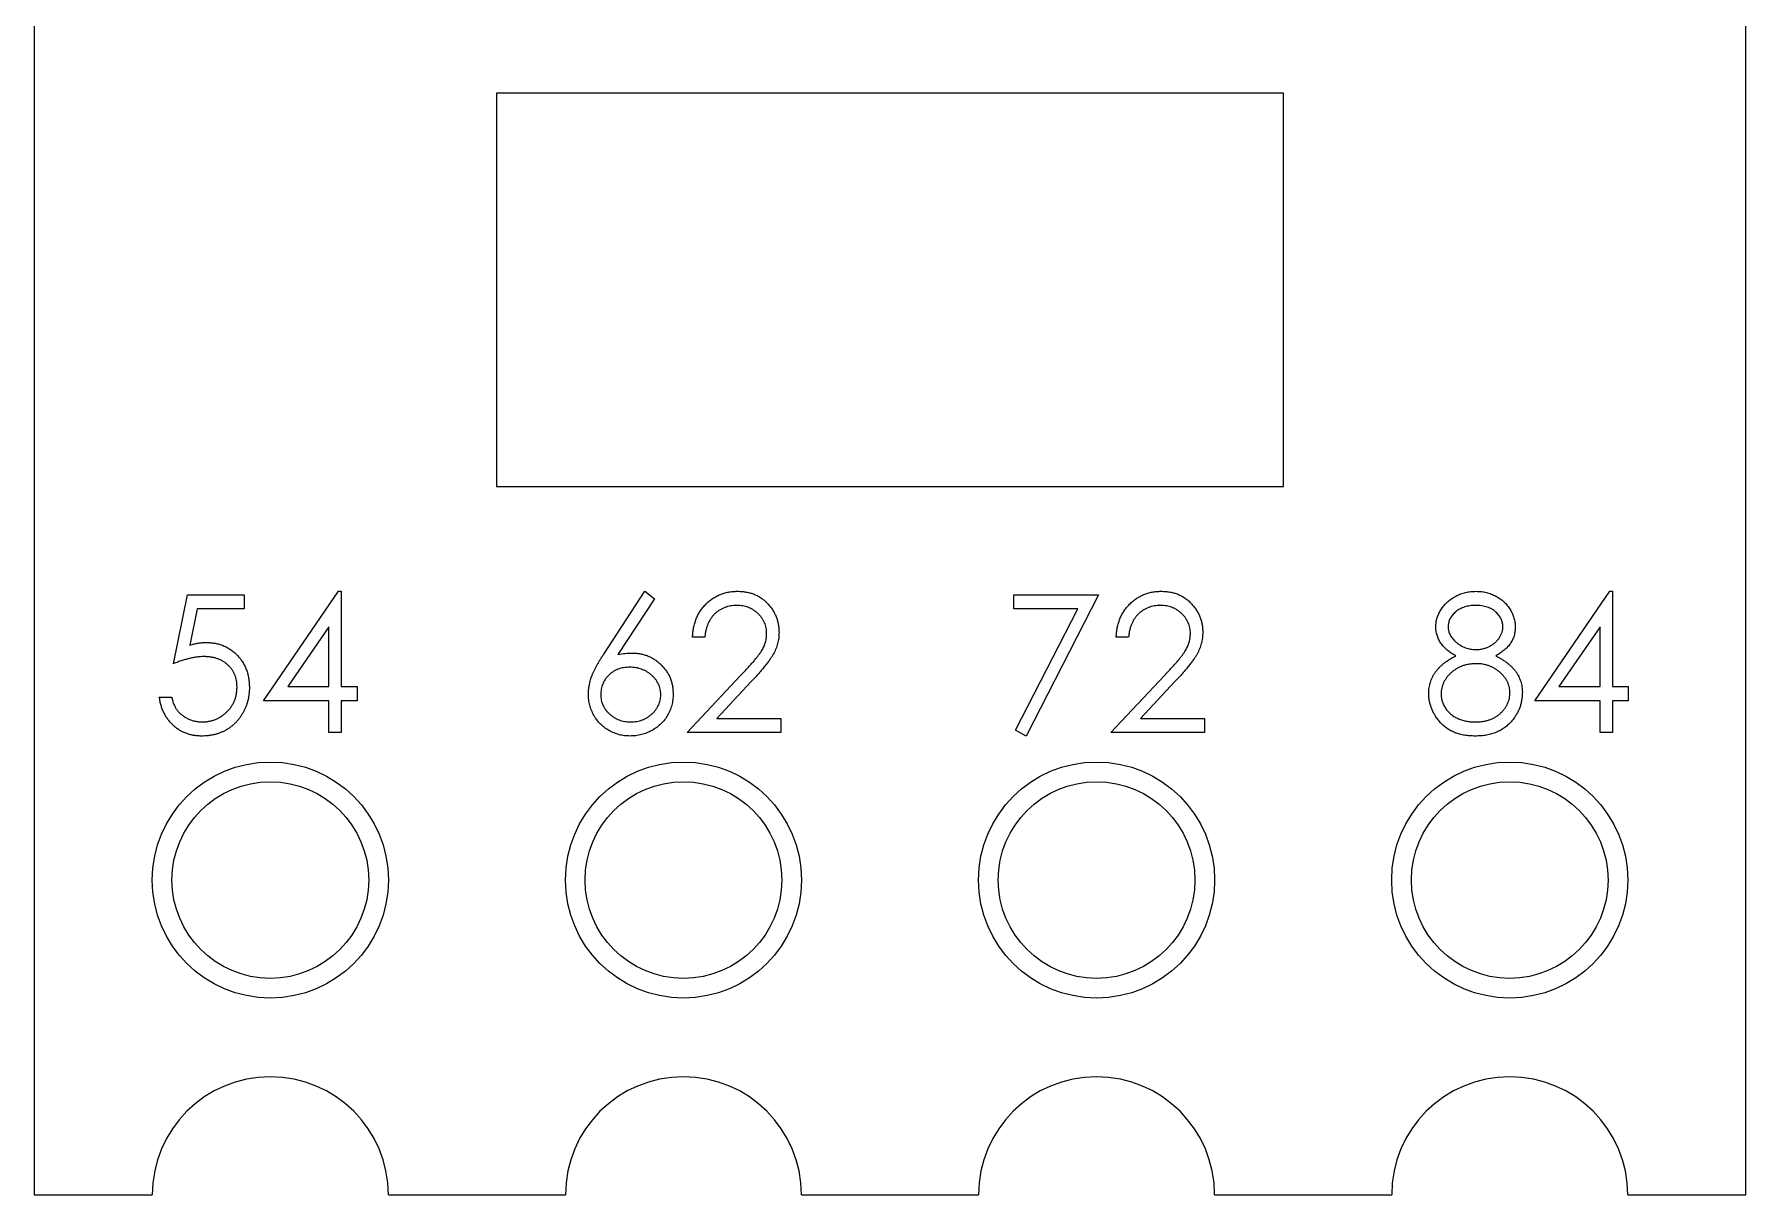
# Model space of a CAD drawing. Extents: x 331437 to 332137, y 334374 to 335474.
# Drawn here: x 331873.88 to 331917.38, y 334653.07 to 334682.57 of the extents above; entities that cross this region are included whole.
import ezdxf

# ---------------------------------------------------------------- set-up
doc = ezdxf.new("R2010")
doc.units = 0
doc.header["$MEASUREMENT"] = 0
doc.layers.add('PV-1C0C', color=7, linetype='Continuous')

# ---------------------------------------------------------------- blocks, each defined once
blk = doc.blocks.new('Manufacturer上海良信PartName接触器SeriesNDC1ShellFrameLimitingCurrentRemarkPartTypeMinCurrent96MaxCurrent115PolesMinPower0MaxPower0LibType3DelFlgfalseUpdateDate2023-01-0100000')
at = {"layer": 'PV-1C0C'}
for p, q in [((38, 55.5), (38, 9.5)), ((81.5, 9.5), (81.5, 55.5)), ((69.75, 37.5), (49.75, 37.5)), ((49.75, 37.5), (49.75, 27.5)), ((69.75, 27.5), (69.75, 37.5)), ((49.75, 27.5), (69.75, 27.5)), ((43.827, 22.058), (45.737, 24.84)), ((45.737, 24.84), (45.801, 24.84)), ((45.801, 24.84), (45.801, 22.417)), ((52.475, 23.243), (53.519, 24.84)), ((53.519, 24.84), (53.761, 24.65)), ((76.135, 22.058), (78.045, 24.84)), ((78.045, 24.84), (78.109, 24.84)), ((78.109, 24.84), (78.109, 22.417)), ((41.538, 23), (41.897, 24.75)), ((41.897, 24.75), (43.333, 24.75)), ((42.143, 24.391), (41.954, 23.47)), ((43.333, 24.391), (42.143, 24.391)), ((43.333, 24.75), (43.333, 24.391)), ((53.761, 24.65), (52.836, 23.236)), ((62.897, 24.391), (62.897, 24.75)), ((62.897, 24.75), (65.051, 24.75)), ((64.52, 24.391), (62.897, 24.391)), ((62.94, 21.31), (64.52, 24.391)), ((65.051, 24.75), (63.212, 21.16)), ((45.487, 23.937), (44.444, 22.417)), ((45.487, 22.417), (45.487, 23.937)), ((77.795, 23.937), (76.752, 22.417)), ((77.795, 22.417), (77.795, 23.937)), ((55.045, 23.673), (54.731, 23.673)), ((65.814, 23.673), (65.5, 23.673)), ((54.596, 21.25), (55.954, 22.699)), ((65.365, 21.25), (66.723, 22.699)), ((44.444, 22.417), (45.487, 22.417)), ((45.801, 22.417), (46.205, 22.417)), ((46.205, 22.417), (46.205, 22.058)), ((56.221, 22.544), (55.346, 21.609)), ((66.991, 22.544), (66.115, 21.609)), ((76.752, 22.417), (77.795, 22.417)), ((78.109, 22.417), (78.513, 22.417)), ((78.513, 22.417), (78.513, 22.058)), ((41.179, 22.147), (41.494, 22.147)), ((45.487, 22.058), (43.827, 22.058)), ((45.487, 21.25), (45.487, 22.058)), ((46.205, 22.058), (45.801, 22.058)), ((45.801, 22.058), (45.801, 21.25)), ((77.795, 22.058), (76.135, 22.058)), ((77.795, 21.25), (77.795, 22.058)), ((78.513, 22.058), (78.109, 22.058)), ((78.109, 22.058), (78.109, 21.25)), ((55.346, 21.609), (56.974, 21.609)), ((56.974, 21.609), (56.974, 21.25)), ((66.115, 21.609), (67.744, 21.609)), ((67.744, 21.609), (67.744, 21.25)), ((45.801, 21.25), (45.487, 21.25)), ((56.974, 21.25), (54.596, 21.25)), ((63.212, 21.16), (62.94, 21.31)), ((67.744, 21.25), (65.365, 21.25)), ((78.109, 21.25), (77.795, 21.25)), ((38, 9.5), (41, 9.5)), ((47, 9.5), (51.5, 9.5)), ((57.5, 9.5), (62, 9.5)), ((68, 9.5), (72.5, 9.5)), ((78.5, 9.5), (81.5, 9.5))]:
    blk.add_line(p, q, dxfattribs=at)
for centre, radius in [((44, 17.5), 3), ((54.5, 17.5), 3), ((65, 17.5), 3), ((75.5, 17.5), 3), ((44, 17.5), 2.5), ((54.5, 17.5), 2.5), ((65, 17.5), 2.5), ((75.5, 17.5), 2.5)]:
    blk.add_circle(centre, radius, dxfattribs=at)
for centre in [(44, 9.5), (54.5, 9.5), (65, 9.5), (75.5, 9.5)]:
    blk.add_arc(centre, 3, 0, 180, dxfattribs=at)
for points, knots in [([(54.731, 23.673), (54.733, 23.715), (54.737, 23.797), (54.756, 23.916), (54.783, 24.03), (54.821, 24.138), (54.868, 24.24), (54.925, 24.337), (54.992, 24.428), (55.068, 24.513), (55.151, 24.59), (55.24, 24.656), (55.334, 24.713), (55.432, 24.76), (55.536, 24.795), (55.643, 24.821), (55.756, 24.837), (55.833, 24.839), (55.872, 24.84)], [0, 0, 0, 0, 0.068791, 0.135103, 0.198979, 0.261904, 0.323495, 0.385195, 0.446969, 0.509765, 0.572251, 0.633405, 0.693251, 0.752583, 0.812579, 0.873275, 0.93555, 1, 1, 1, 1]), ([(55.872, 24.84), (55.911, 24.839), (55.986, 24.837), (56.096, 24.822), (56.201, 24.798), (56.3, 24.765), (56.393, 24.72), (56.481, 24.666), (56.563, 24.604), (56.638, 24.531), (56.707, 24.453), (56.766, 24.369), (56.816, 24.283), (56.858, 24.193), (56.889, 24.099), (56.913, 24.003), (56.926, 23.902), (56.928, 23.834), (56.929, 23.799)], [0, 0, 0, 0, 0.069475, 0.136517, 0.200789, 0.26383, 0.325735, 0.387291, 0.449509, 0.512968, 0.576275, 0.63758, 0.697903, 0.757172, 0.816599, 0.876653, 0.93729, 1, 1, 1, 1]), ([(65.5, 23.673), (65.502, 23.715), (65.506, 23.797), (65.525, 23.916), (65.552, 24.03), (65.59, 24.138), (65.637, 24.24), (65.694, 24.337), (65.761, 24.428), (65.837, 24.513), (65.92, 24.59), (66.009, 24.656), (66.103, 24.713), (66.201, 24.76), (66.305, 24.795), (66.413, 24.821), (66.526, 24.837), (66.602, 24.839), (66.641, 24.84)], [0, 0, 0, 0, 0.0687908, 0.1351033, 0.1989787, 0.2619043, 0.323495, 0.3851954, 0.4469692, 0.5097648, 0.5722506, 0.6334052, 0.6932512, 0.7525832, 0.8125793, 0.8732751, 0.9355499, 1, 1, 1, 1]), ([(66.641, 24.84), (66.68, 24.839), (66.755, 24.837), (66.865, 24.822), (66.97, 24.798), (67.069, 24.765), (67.162, 24.72), (67.25, 24.666), (67.333, 24.604), (67.407, 24.531), (67.476, 24.453), (67.535, 24.369), (67.585, 24.283), (67.628, 24.193), (67.659, 24.099), (67.682, 24.003), (67.696, 23.902), (67.698, 23.834), (67.699, 23.799)], [0, 0, 0, 0, 0.069475, 0.136517, 0.200789, 0.26383, 0.325735, 0.387291, 0.449509, 0.512968, 0.576275, 0.63758, 0.697903, 0.757172, 0.816599, 0.876653, 0.93729, 1, 1, 1, 1]), ([(73.622, 23.942), (73.623, 23.979), (73.627, 24.054), (73.653, 24.165), (73.697, 24.275), (73.756, 24.382), (73.829, 24.483), (73.917, 24.574), (74.018, 24.653), (74.13, 24.72), (74.251, 24.774), (74.379, 24.811), (74.512, 24.836), (74.602, 24.838), (74.648, 24.84)], [0, 0, 0, 0, 0.074058, 0.14887, 0.226668, 0.307735, 0.391157, 0.473929, 0.557928, 0.644989, 0.733364, 0.821092, 0.909287, 1, 1, 1, 1]), ([(74.648, 24.84), (74.692, 24.838), (74.78, 24.835), (74.909, 24.812), (75.032, 24.772), (75.15, 24.718), (75.259, 24.652), (75.356, 24.571), (75.441, 24.481), (75.511, 24.38), (75.57, 24.273), (75.61, 24.162), (75.636, 24.048), (75.639, 23.97), (75.641, 23.932)], [0, 0, 0, 0, 0.0894097, 0.1763058, 0.2626259, 0.3494457, 0.4354983, 0.5189281, 0.6013547, 0.6842564, 0.7658067, 0.8448769, 0.9222798, 1, 1, 1, 1]), ([(55.856, 24.481), (55.829, 24.48), (55.775, 24.479), (55.696, 24.469), (55.621, 24.452), (55.549, 24.429), (55.48, 24.399), (55.416, 24.363), (55.354, 24.319), (55.297, 24.269), (55.244, 24.214), (55.198, 24.152), (55.157, 24.085), (55.122, 24.014), (55.093, 23.936), (55.071, 23.853), (55.054, 23.765), (55.048, 23.704), (55.045, 23.673)], [0, 0, 0, 0, 0.064439, 0.126547, 0.186887, 0.245878, 0.304041, 0.362191, 0.420976, 0.48066, 0.5406, 0.600689, 0.661936, 0.724443, 0.789038, 0.856314, 0.926352, 1, 1, 1, 1]), ([(56.615, 23.771), (56.615, 23.795), (56.613, 23.842), (56.602, 23.911), (56.586, 23.978), (56.562, 24.042), (56.53, 24.104), (56.492, 24.162), (56.447, 24.219), (56.396, 24.272), (56.34, 24.321), (56.28, 24.364), (56.217, 24.4), (56.151, 24.429), (56.081, 24.453), (56.009, 24.469), (55.934, 24.479), (55.882, 24.48), (55.856, 24.481)], [0, 0, 0, 0, 0.061965, 0.122122, 0.180988, 0.239933, 0.299906, 0.359989, 0.421776, 0.486576, 0.551535, 0.615018, 0.677259, 0.73973, 0.80305, 0.866495, 0.931973, 1, 1, 1, 1]), ([(66.625, 24.481), (66.598, 24.48), (66.544, 24.479), (66.465, 24.469), (66.39, 24.452), (66.318, 24.429), (66.25, 24.399), (66.185, 24.363), (66.124, 24.319), (66.066, 24.269), (66.013, 24.214), (65.967, 24.152), (65.926, 24.085), (65.891, 24.014), (65.862, 23.936), (65.84, 23.853), (65.823, 23.765), (65.817, 23.704), (65.814, 23.673)], [0, 0, 0, 0, 0.064439, 0.126547, 0.186887, 0.245878, 0.304041, 0.362191, 0.420976, 0.48066, 0.5406, 0.600689, 0.661936, 0.724443, 0.789038, 0.856314, 0.926352, 1, 1, 1, 1]), ([(67.385, 23.771), (67.384, 23.795), (67.383, 23.842), (67.372, 23.911), (67.355, 23.978), (67.331, 24.042), (67.299, 24.104), (67.261, 24.162), (67.217, 24.219), (67.165, 24.272), (67.109, 24.321), (67.049, 24.364), (66.986, 24.4), (66.92, 24.429), (66.851, 24.453), (66.778, 24.469), (66.703, 24.479), (66.652, 24.48), (66.625, 24.481)], [0, 0, 0, 0, 0.061965, 0.122122, 0.180988, 0.239933, 0.299906, 0.359989, 0.421776, 0.486576, 0.551535, 0.615018, 0.677259, 0.73973, 0.80305, 0.866495, 0.931973, 1, 1, 1, 1]), ([(74.63, 24.481), (74.605, 24.48), (74.557, 24.479), (74.487, 24.472), (74.42, 24.459), (74.356, 24.442), (74.295, 24.419), (74.237, 24.391), (74.183, 24.358), (74.133, 24.321), (74.087, 24.28), (74.046, 24.237), (74.013, 24.191), (73.984, 24.145), (73.963, 24.095), (73.948, 24.044), (73.937, 23.991), (73.936, 23.955), (73.936, 23.937)], [0, 0, 0, 0, 0.075243, 0.147209, 0.216447, 0.284025, 0.350655, 0.415031, 0.47963, 0.544652, 0.608044, 0.667828, 0.725114, 0.780992, 0.835527, 0.889438, 0.944072, 1, 1, 1, 1]), ([(75.327, 23.944), (75.326, 23.96), (75.325, 23.993), (75.317, 24.042), (75.302, 24.09), (75.283, 24.137), (75.257, 24.182), (75.227, 24.227), (75.19, 24.27), (75.149, 24.313), (75.102, 24.352), (75.049, 24.387), (74.992, 24.416), (74.929, 24.44), (74.861, 24.458), (74.789, 24.472), (74.711, 24.479), (74.658, 24.48), (74.63, 24.481)], [0, 0, 0, 0, 0.050902, 0.101034, 0.151084, 0.203062, 0.256248, 0.310847, 0.368769, 0.430015, 0.49252, 0.556049, 0.621996, 0.690192, 0.761385, 0.836356, 0.915487, 1, 1, 1, 1]), ([(74.133, 23.2), (74.092, 23.222), (74.014, 23.265), (73.91, 23.344), (73.82, 23.429), (73.748, 23.522), (73.691, 23.622), (73.652, 23.725), (73.626, 23.832), (73.623, 23.905), (73.622, 23.942)], [0, 0, 0, 0, 0.14586, 0.282426, 0.41085, 0.535029, 0.654701, 0.770133, 0.884556, 1, 1, 1, 1]), ([(73.936, 23.937), (73.937, 23.918), (73.938, 23.882), (73.948, 23.829), (73.964, 23.777), (73.989, 23.726), (74.018, 23.676), (74.055, 23.628), (74.098, 23.582), (74.147, 23.537), (74.201, 23.495), (74.257, 23.459), (74.316, 23.428), (74.377, 23.403), (74.441, 23.383), (74.506, 23.369), (74.574, 23.361), (74.619, 23.359), (74.643, 23.359)], [0, 0, 0, 0, 0.054564, 0.107826, 0.161924, 0.21751, 0.274498, 0.334815, 0.397555, 0.464755, 0.532901, 0.600097, 0.665354, 0.731084, 0.796883, 0.863292, 0.930831, 1, 1, 1, 1]), ([(74.643, 23.359), (74.672, 23.36), (74.732, 23.362), (74.819, 23.378), (74.904, 23.403), (74.985, 23.438), (75.061, 23.482), (75.129, 23.534), (75.188, 23.593), (75.238, 23.659), (75.276, 23.73), (75.306, 23.8), (75.324, 23.872), (75.326, 23.92), (75.327, 23.944)], [0, 0, 0, 0, 0.08969, 0.178494, 0.266838, 0.356558, 0.445334, 0.530806, 0.614076, 0.697707, 0.779142, 0.855354, 0.928557, 1, 1, 1, 1]), ([(75.641, 23.932), (75.64, 23.894), (75.637, 23.819), (75.613, 23.711), (75.573, 23.609), (75.519, 23.513), (75.448, 23.424), (75.361, 23.342), (75.26, 23.265), (75.183, 23.222), (75.144, 23.2)], [0, 0, 0, 0, 0.121904, 0.239413, 0.35541, 0.472091, 0.592859, 0.718703, 0.854892, 1, 1, 1, 1]), ([(41.954, 23.47), (41.991, 23.481), (42.063, 23.501), (42.169, 23.523), (42.27, 23.536), (42.335, 23.538), (42.366, 23.538)], [0, 0, 0, 0, 0.275068, 0.532901, 0.773973, 1, 1, 1, 1]), ([(42.366, 23.538), (42.406, 23.538), (42.482, 23.536), (42.595, 23.52), (42.702, 23.495), (42.804, 23.46), (42.901, 23.415), (42.992, 23.359), (43.078, 23.293), (43.158, 23.218), (43.231, 23.135), (43.294, 23.046), (43.348, 22.951), (43.392, 22.85), (43.427, 22.744), (43.45, 22.632), (43.465, 22.515), (43.467, 22.434), (43.468, 22.394)], [0, 0, 0, 0, 0.0658076, 0.1293943, 0.1908941, 0.2512811, 0.310815, 0.370371, 0.4307683, 0.4928813, 0.5551039, 0.6160671, 0.677256, 0.7382598, 0.8007621, 0.8647776, 0.9310453, 1, 1, 1, 1]), ([(55.954, 22.699), (55.987, 22.733), (56.05, 22.799), (56.14, 22.896), (56.22, 22.986), (56.292, 23.068), (56.354, 23.145), (56.409, 23.213), (56.453, 23.276), (56.501, 23.349), (56.547, 23.437), (56.587, 23.546), (56.611, 23.658), (56.614, 23.733), (56.615, 23.771)], [0, 0, 0, 0, 0.110803, 0.212829, 0.306101, 0.390647, 0.466924, 0.534481, 0.593587, 0.644557, 0.7362, 0.825024, 0.911986, 1, 1, 1, 1]), ([(56.929, 23.799), (56.928, 23.751), (56.924, 23.654), (56.896, 23.512), (56.851, 23.374), (56.797, 23.264), (56.742, 23.174), (56.693, 23.101), (56.636, 23.022), (56.569, 22.937), (56.495, 22.847), (56.412, 22.75), (56.32, 22.649), (56.255, 22.579), (56.221, 22.544)], [0, 0, 0, 0, 0.098702, 0.195672, 0.292422, 0.391343, 0.444462, 0.504229, 0.570352, 0.642546, 0.722288, 0.807921, 0.90047, 1, 1, 1, 1]), ([(66.723, 22.699), (66.756, 22.733), (66.819, 22.799), (66.909, 22.896), (66.99, 22.986), (67.062, 23.068), (67.124, 23.145), (67.178, 23.213), (67.222, 23.276), (67.27, 23.349), (67.316, 23.437), (67.356, 23.546), (67.38, 23.658), (67.383, 23.733), (67.385, 23.771)], [0, 0, 0, 0, 0.110803, 0.212829, 0.306101, 0.390647, 0.466924, 0.534481, 0.593587, 0.644557, 0.7362, 0.825024, 0.911986, 1, 1, 1, 1]), ([(67.699, 23.799), (67.697, 23.751), (67.694, 23.654), (67.665, 23.512), (67.62, 23.374), (67.566, 23.264), (67.512, 23.174), (67.463, 23.101), (67.405, 23.022), (67.338, 22.937), (67.264, 22.847), (67.181, 22.75), (67.089, 22.649), (67.024, 22.579), (66.991, 22.544)], [0, 0, 0, 0, 0.098702, 0.195672, 0.292422, 0.391343, 0.444462, 0.504229, 0.570352, 0.642546, 0.722288, 0.807921, 0.90047, 1, 1, 1, 1]), ([(42.31, 23.179), (42.283, 23.179), (42.227, 23.178), (42.141, 23.169), (42.05, 23.155), (41.956, 23.135), (41.857, 23.109), (41.755, 23.079), (41.648, 23.042), (41.576, 23.014), (41.538, 23)], [0, 0, 0, 0, 0.102203, 0.2110233, 0.3250997, 0.4465021, 0.5737877, 0.7089007, 0.8503579, 1, 1, 1, 1]), ([(43.154, 22.407), (43.153, 22.435), (43.152, 22.49), (43.141, 22.57), (43.123, 22.646), (43.098, 22.718), (43.065, 22.787), (43.026, 22.851), (42.979, 22.911), (42.924, 22.966), (42.865, 23.017), (42.8, 23.06), (42.729, 23.097), (42.655, 23.128), (42.575, 23.151), (42.491, 23.168), (42.402, 23.177), (42.341, 23.179), (42.31, 23.179)], [0, 0, 0, 0, 0.065351, 0.127916, 0.18836, 0.247216, 0.30563, 0.36377, 0.422661, 0.482687, 0.5433, 0.604118, 0.664965, 0.727413, 0.791468, 0.858055, 0.927037, 1, 1, 1, 1]), ([(52.083, 22.226), (52.085, 22.262), (52.087, 22.336), (52.104, 22.447), (52.131, 22.561), (52.161, 22.658), (52.193, 22.737), (52.22, 22.801), (52.253, 22.867), (52.288, 22.937), (52.329, 23.009), (52.373, 23.085), (52.423, 23.163), (52.457, 23.216), (52.475, 23.243)], [0, 0, 0, 0, 0.097818, 0.199726, 0.305276, 0.415811, 0.474472, 0.537274, 0.603657, 0.674299, 0.749834, 0.828598, 0.912378, 1, 1, 1, 1]), ([(52.836, 23.236), (52.898, 23.245), (53.018, 23.265), (53.14, 23.268), (53.199, 23.269)], [0, 0, 0, 0, 0.512659, 1, 1, 1, 1]), ([(53.199, 23.269), (53.234, 23.268), (53.304, 23.266), (53.407, 23.252), (53.506, 23.229), (53.6, 23.196), (53.691, 23.153), (53.777, 23.102), (53.859, 23.04), (53.936, 22.971), (54.006, 22.894), (54.069, 22.813), (54.121, 22.727), (54.163, 22.636), (54.196, 22.541), (54.22, 22.442), (54.234, 22.339), (54.236, 22.268), (54.237, 22.232)], [0, 0, 0, 0, 0.0652308, 0.1284049, 0.1900671, 0.2509434, 0.3115458, 0.3728628, 0.4350237, 0.4990717, 0.5630911, 0.6255101, 0.68668, 0.7472825, 0.8085635, 0.8707421, 0.934341, 1, 1, 1, 1]), ([(73.442, 22.241), (73.443, 22.265), (73.444, 22.314), (73.452, 22.385), (73.465, 22.455), (73.482, 22.523), (73.505, 22.589), (73.534, 22.654), (73.566, 22.716), (73.605, 22.777), (73.649, 22.836), (73.699, 22.893), (73.756, 22.948), (73.819, 23.002), (73.888, 23.055), (73.964, 23.105), (74.045, 23.155), (74.103, 23.185), (74.133, 23.2)], [0, 0, 0, 0, 0.058854, 0.116315, 0.172675, 0.22878, 0.28458, 0.340257, 0.39663, 0.453507, 0.512318, 0.572648, 0.636022, 0.702363, 0.771483, 0.844184, 0.92007, 1, 1, 1, 1]), ([(75.144, 23.2), (75.173, 23.185), (75.228, 23.156), (75.308, 23.109), (75.381, 23.059), (75.449, 23.01), (75.511, 22.958), (75.566, 22.904), (75.615, 22.849), (75.659, 22.792), (75.697, 22.734), (75.73, 22.673), (75.758, 22.611), (75.781, 22.546), (75.799, 22.48), (75.812, 22.411), (75.819, 22.341), (75.82, 22.294), (75.821, 22.269)], [0, 0, 0, 0, 0.079525, 0.1551, 0.22722, 0.295911, 0.362056, 0.42552, 0.485813, 0.544495, 0.60146, 0.657841, 0.713974, 0.769468, 0.82613, 0.882885, 0.940701, 1, 1, 1, 1]), ([(53.133, 22.91), (53.106, 22.909), (53.054, 22.908), (52.978, 22.899), (52.905, 22.883), (52.836, 22.861), (52.772, 22.832), (52.711, 22.797), (52.654, 22.755), (52.601, 22.708), (52.553, 22.656), (52.512, 22.601), (52.476, 22.543), (52.448, 22.482), (52.425, 22.419), (52.409, 22.353), (52.4, 22.284), (52.398, 22.237), (52.397, 22.213)], [0, 0, 0, 0, 0.070599, 0.137901, 0.203196, 0.26679, 0.329106, 0.390654, 0.452653, 0.515748, 0.577926, 0.63893, 0.698351, 0.757296, 0.816394, 0.876267, 0.936817, 1, 1, 1, 1]), ([(53.923, 22.213), (53.923, 22.237), (53.921, 22.284), (53.909, 22.353), (53.892, 22.419), (53.867, 22.483), (53.833, 22.543), (53.793, 22.601), (53.746, 22.657), (53.692, 22.708), (53.633, 22.755), (53.571, 22.797), (53.505, 22.832), (53.437, 22.861), (53.365, 22.882), (53.29, 22.899), (53.213, 22.908), (53.16, 22.909), (53.133, 22.91)], [0, 0, 0, 0, 0.061138, 0.119994, 0.178225, 0.236256, 0.294929, 0.354716, 0.41673, 0.480664, 0.545832, 0.609758, 0.672971, 0.736017, 0.799839, 0.864775, 0.931088, 1, 1, 1, 1]), ([(74.65, 23), (74.619, 22.999), (74.558, 22.998), (74.469, 22.986), (74.383, 22.969), (74.301, 22.944), (74.223, 22.911), (74.148, 22.871), (74.078, 22.824), (74.012, 22.77), (73.953, 22.712), (73.9, 22.65), (73.856, 22.586), (73.82, 22.52), (73.791, 22.451), (73.771, 22.379), (73.759, 22.306), (73.757, 22.255), (73.756, 22.23)], [0, 0, 0, 0, 0.071269, 0.139812, 0.206497, 0.271535, 0.336082, 0.400528, 0.464984, 0.53005, 0.594423, 0.655583, 0.714849, 0.772115, 0.828999, 0.885122, 0.942079, 1, 1, 1, 1]), ([(75.506, 22.263), (75.506, 22.287), (75.504, 22.334), (75.492, 22.404), (75.472, 22.471), (75.445, 22.537), (75.409, 22.6), (75.366, 22.662), (75.314, 22.721), (75.256, 22.777), (75.192, 22.829), (75.124, 22.875), (75.053, 22.914), (74.979, 22.945), (74.901, 22.97), (74.82, 22.987), (74.736, 22.998), (74.679, 22.999), (74.65, 23)], [0, 0, 0, 0, 0.057339, 0.113063, 0.169181, 0.225775, 0.283826, 0.343454, 0.405907, 0.471392, 0.538003, 0.603064, 0.667602, 0.732225, 0.797005, 0.863048, 0.930357, 1, 1, 1, 1]), ([(43.468, 22.394), (43.467, 22.365), (43.466, 22.308), (43.459, 22.224), (43.446, 22.142), (43.429, 22.061), (43.406, 21.983), (43.379, 21.906), (43.346, 21.831), (43.309, 21.757), (43.268, 21.687), (43.222, 21.622), (43.174, 21.56), (43.122, 21.502), (43.065, 21.448), (43.006, 21.4), (42.943, 21.354), (42.876, 21.314), (42.807, 21.277), (42.735, 21.247), (42.66, 21.219), (42.583, 21.198), (42.503, 21.181), (42.42, 21.169), (42.334, 21.161), (42.277, 21.161), (42.247, 21.16)], [0, 0, 0, 0, 0.0440145, 0.0874341, 0.1301184, 0.1725537, 0.2145548, 0.2562981, 0.2984382, 0.340849, 0.3827152, 0.423924, 0.4642462, 0.5040737, 0.5438619, 0.5835667, 0.6230943, 0.6632291, 0.7035513, 0.7439379, 0.7845413, 0.8257501, 0.8677574, 0.9107452, 0.9549144, 1, 1, 1, 1]), ([(42.266, 21.519), (42.295, 21.52), (42.354, 21.522), (42.441, 21.534), (42.525, 21.553), (42.605, 21.582), (42.683, 21.617), (42.756, 21.661), (42.827, 21.713), (42.893, 21.772), (42.954, 21.837), (43.008, 21.906), (43.053, 21.98), (43.09, 22.058), (43.119, 22.14), (43.139, 22.225), (43.151, 22.315), (43.153, 22.376), (43.154, 22.407)], [0, 0, 0, 0, 0.0642073, 0.1264247, 0.1876803, 0.2482164, 0.3083051, 0.369661, 0.4316986, 0.4959469, 0.559758, 0.6222954, 0.6839106, 0.7450924, 0.8067402, 0.8690866, 0.93329, 1, 1, 1, 1]), ([(53.143, 21.16), (53.096, 21.162), (53.003, 21.165), (52.866, 21.192), (52.734, 21.235), (52.608, 21.296), (52.492, 21.372), (52.388, 21.463), (52.297, 21.568), (52.221, 21.687), (52.16, 21.815), (52.115, 21.947), (52.089, 22.085), (52.085, 22.179), (52.083, 22.226)], [0, 0, 0, 0, 0.084335, 0.167052, 0.249566, 0.33274, 0.415915, 0.497828, 0.580373, 0.6646, 0.749467, 0.83251, 0.915639, 1, 1, 1, 1]), ([(52.397, 22.213), (52.398, 22.19), (52.399, 22.143), (52.41, 22.075), (52.427, 22.009), (52.453, 21.946), (52.483, 21.885), (52.523, 21.829), (52.567, 21.773), (52.62, 21.722), (52.677, 21.674), (52.737, 21.633), (52.801, 21.597), (52.867, 21.569), (52.936, 21.547), (53.008, 21.531), (53.083, 21.522), (53.134, 21.52), (53.16, 21.519)], [0, 0, 0, 0, 0.061842, 0.121262, 0.180746, 0.239231, 0.298308, 0.358183, 0.420359, 0.484792, 0.549938, 0.613718, 0.676681, 0.739154, 0.8022, 0.86674, 0.93205, 1, 1, 1, 1]), ([(54.237, 22.232), (54.236, 22.183), (54.233, 22.087), (54.205, 21.947), (54.162, 21.813), (54.1, 21.688), (54.023, 21.572), (53.929, 21.469), (53.821, 21.377), (53.7, 21.301), (53.569, 21.238), (53.432, 21.193), (53.289, 21.165), (53.192, 21.162), (53.143, 21.16)], [0, 0, 0, 0, 0.0859479, 0.1691252, 0.2503991, 0.3322897, 0.4133643, 0.4941723, 0.5760217, 0.660757, 0.7457831, 0.8300436, 0.9140275, 1, 1, 1, 1]), ([(53.16, 21.519), (53.186, 21.52), (53.237, 21.522), (53.312, 21.531), (53.384, 21.547), (53.453, 21.569), (53.52, 21.597), (53.583, 21.633), (53.643, 21.675), (53.7, 21.722), (53.753, 21.773), (53.798, 21.828), (53.836, 21.886), (53.868, 21.946), (53.893, 22.009), (53.91, 22.075), (53.921, 22.143), (53.922, 22.19), (53.923, 22.213)], [0, 0, 0, 0, 0.067962, 0.133283, 0.197835, 0.260892, 0.323377, 0.38635, 0.449638, 0.514795, 0.57924, 0.641814, 0.701359, 0.760727, 0.819222, 0.878716, 0.938147, 1, 1, 1, 1]), ([(74.627, 21.16), (74.579, 21.161), (74.488, 21.164), (74.355, 21.179), (74.231, 21.205), (74.115, 21.242), (74.008, 21.289), (73.911, 21.348), (73.821, 21.417), (73.742, 21.496), (73.672, 21.581), (73.61, 21.669), (73.559, 21.759), (73.516, 21.851), (73.483, 21.945), (73.46, 22.042), (73.445, 22.141), (73.443, 22.207), (73.442, 22.241)], [0, 0, 0, 0, 0.078556, 0.152863, 0.22356, 0.290375, 0.355403, 0.418291, 0.480389, 0.543073, 0.604924, 0.664398, 0.721943, 0.778375, 0.83383, 0.888861, 0.944089, 1, 1, 1, 1]), ([(73.756, 22.23), (73.758, 22.199), (73.76, 22.136), (73.782, 22.044), (73.816, 21.955), (73.864, 21.869), (73.924, 21.789), (73.997, 21.72), (74.079, 21.658), (74.173, 21.608), (74.276, 21.568), (74.388, 21.54), (74.506, 21.522), (74.588, 21.52), (74.63, 21.519)], [0, 0, 0, 0, 0.074898, 0.148596, 0.224471, 0.302323, 0.381919, 0.461149, 0.542417, 0.626716, 0.714597, 0.804903, 0.900127, 1, 1, 1, 1]), ([(74.63, 21.519), (74.663, 21.52), (74.727, 21.521), (74.82, 21.532), (74.907, 21.549), (74.99, 21.574), (75.068, 21.604), (75.14, 21.644), (75.208, 21.688), (75.269, 21.741), (75.324, 21.798), (75.373, 21.857), (75.415, 21.919), (75.448, 21.983), (75.474, 22.05), (75.493, 22.119), (75.505, 22.19), (75.506, 22.239), (75.506, 22.263)], [0, 0, 0, 0, 0.076559, 0.149161, 0.218827, 0.285567, 0.350313, 0.414125, 0.477179, 0.540368, 0.602202, 0.662034, 0.719934, 0.775907, 0.831115, 0.886667, 0.942552, 1, 1, 1, 1]), ([(75.821, 22.269), (75.82, 22.236), (75.818, 22.169), (75.805, 22.071), (75.785, 21.975), (75.756, 21.882), (75.718, 21.793), (75.672, 21.707), (75.619, 21.623), (75.577, 21.571), (75.555, 21.544)], [0, 0, 0, 0, 0.128158, 0.253673, 0.377325, 0.499385, 0.622918, 0.745839, 0.871395, 1, 1, 1, 1]), ([(42.247, 21.16), (42.212, 21.161), (42.144, 21.162), (42.043, 21.177), (41.947, 21.197), (41.854, 21.228), (41.766, 21.266), (41.683, 21.314), (41.602, 21.369), (41.528, 21.434), (41.458, 21.505), (41.396, 21.582), (41.341, 21.664), (41.294, 21.751), (41.253, 21.843), (41.222, 21.94), (41.196, 22.042), (41.185, 22.112), (41.179, 22.147)], [0, 0, 0, 0, 0.065421, 0.128708, 0.190236, 0.250724, 0.310637, 0.370766, 0.431615, 0.493523, 0.555883, 0.617342, 0.678668, 0.740711, 0.802985, 0.866803, 0.932347, 1, 1, 1, 1]), ([(41.494, 22.147), (41.501, 22.114), (41.516, 22.05), (41.549, 21.96), (41.589, 21.879), (41.636, 21.808), (41.693, 21.745), (41.757, 21.69), (41.829, 21.64), (41.91, 21.598), (41.995, 21.562), (42.083, 21.538), (42.174, 21.522), (42.235, 21.52), (42.266, 21.519)], [0, 0, 0, 0, 0.094687, 0.181994, 0.264377, 0.34218, 0.418618, 0.496509, 0.577369, 0.661511, 0.746733, 0.831258, 0.915206, 1, 1, 1, 1]), ([(75.555, 21.544), (75.528, 21.514), (75.472, 21.453), (75.378, 21.374), (75.274, 21.308), (75.161, 21.254), (75.039, 21.212), (74.909, 21.181), (74.771, 21.164), (74.675, 21.162), (74.627, 21.16)], [0, 0, 0, 0, 0.119283, 0.237093, 0.354796, 0.474576, 0.59746, 0.724926, 0.858883, 1, 1, 1, 1])]:
    blk.add_open_spline(points, degree=3, knots=knots, dxfattribs=at)

msp = doc.modelspace()

# ---------------------------------------------------------------- block references
msp.add_blockref('Manufacturer上海良信PartName接触器SeriesNDC1ShellFrameLimitingCurrentRemarkPartTypeMinCurrent96MaxCurrent115PolesMinPower0MaxPower0LibType3DelFlgfalseUpdateDate2023-01-0100000', (331835.879, 334643.568))

doc.saveas('drawing.dxf')
